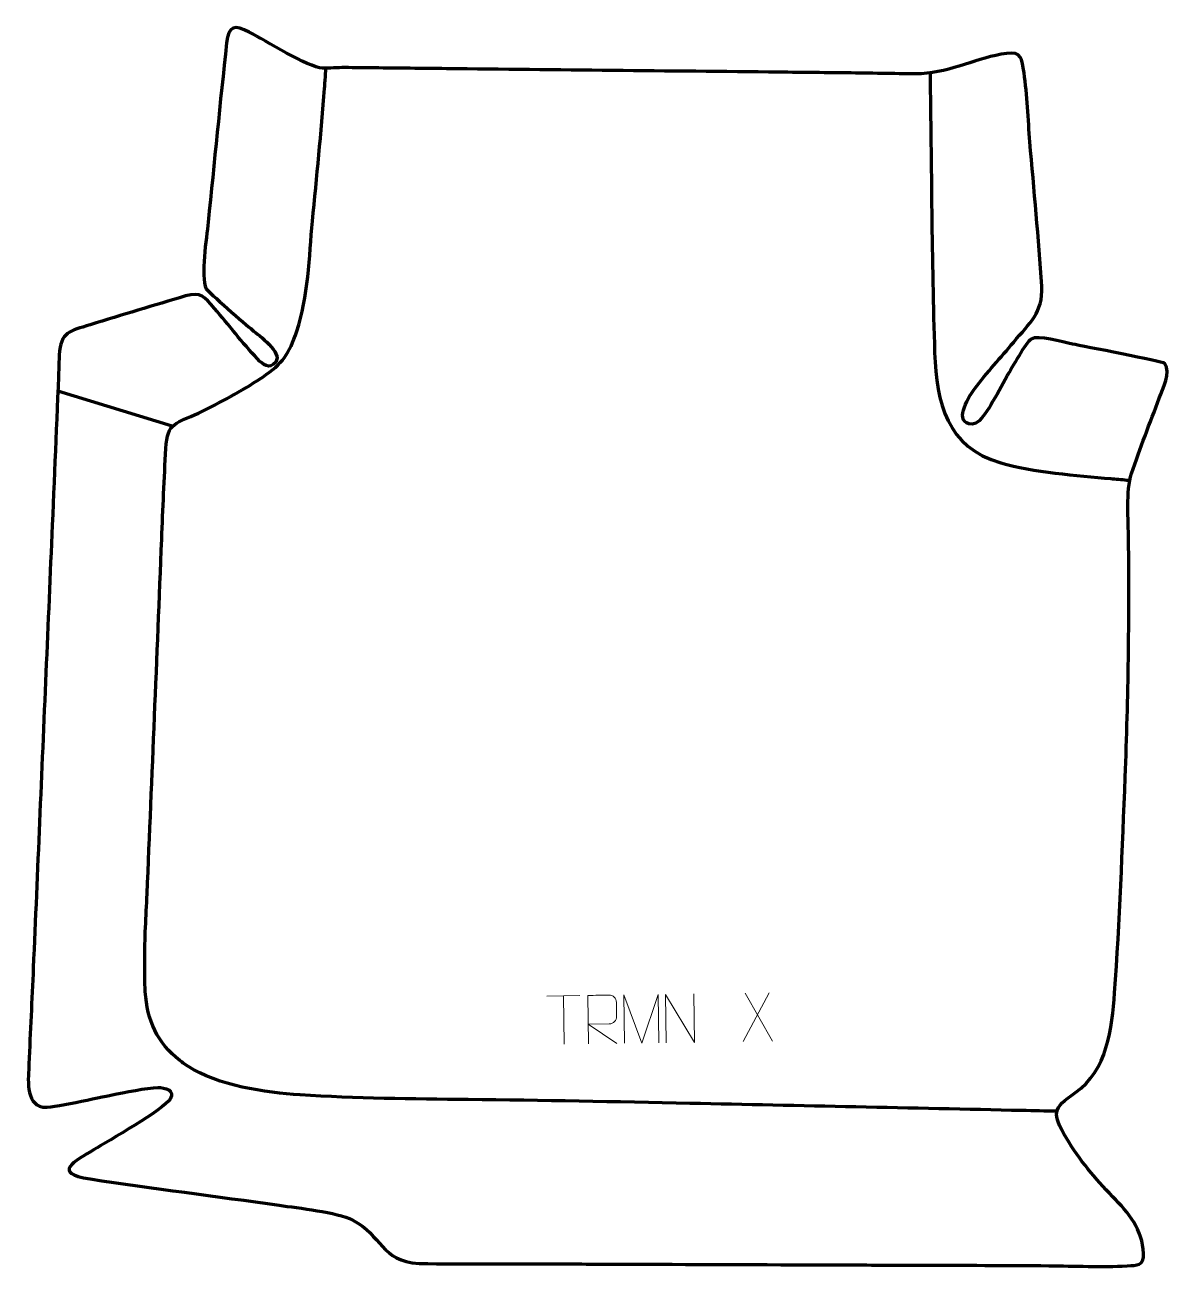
# Model space of a CAD drawing. Header units: millimetres. Extents: x 992 to 1583, y -21 to 620.
import ezdxf

# ---------------------------------------------------------------- set-up
doc = ezdxf.new("R2010")
doc.units = ezdxf.units.MM
doc.header["$MEASUREMENT"] = 0
doc.layers.add('layer 2', color=7, linetype='Continuous')
doc.layers.add('layer 3', color=7, linetype='Continuous')

msp = doc.modelspace()

# ---------------------------------------------------------------- linework, layer by layer
at = {"layer": 'layer 2', "color": 142, "lineweight": 158}
for points, knots in [([(1524.277, 59.8433), (1518.2532, 59.9734), (1512.2294, 60.1035), (1506.2055, 60.2336), (1506.2055, 60.2336), (1449.1376, 61.4661), (1392.0697, 62.6986), (1335.0018, 63.9311), (1335.0018, 63.9311), (1296.821, 64.7557), (1258.8363, 65.4904), (1220.6434, 65.9028), (1220.6434, 65.9028), (1192.12, 66.2108), (1162.4105, 66.4431), (1133.9938, 68.2933), (1133.9938, 68.2933), (1115.8181, 69.4766), (1091.4723, 73.0477), (1076.0478, 83.1095), (1076.0478, 83.1095), (1074.9708, 83.8294), (1073.9139, 84.5711), (1072.8559, 85.3184), (1072.8559, 85.3184), (1072.8559, 85.3184), (1071.9686, 85.9882), (1071.9686, 85.9882), (1071.9686, 85.9882), (1060.2409, 94.9912), (1054.9794, 106.9618), (1054.0755, 121.4231), (1054.0755, 121.4231), (1053.7459, 126.6954), (1053.8139, 132.0928), (1053.7948, 137.3793), (1053.7948, 137.3793), (1053.7272, 148.9129), (1054.5167, 160.4337), (1055.0331, 171.9512), (1055.0331, 171.9512), (1057.6064, 232.9441), (1060.1421, 293.9385), (1062.5504, 354.9382), (1062.5504, 354.9382), (1063.166, 370.5345), (1063.8437, 386.1238), (1064.6792, 401.7101), (1064.6792, 401.7101), (1065.4282, 415.6177), (1070.1224, 414.5424), (1081.5065, 420.0213), (1081.5065, 420.0213), (1092.6924, 425.4049), (1103.4747, 431.2455), (1113.8702, 438.0448), (1113.8702, 438.0448), (1113.8702, 438.0448), (1114.6634, 438.5667), (1114.6634, 438.5667), (1114.6634, 438.5667), (1124.9004, 445.4834), (1128.2786, 450.5978), (1132.2094, 462.2668), (1132.2094, 462.2668), (1138.1577, 479.9245), (1138.5958, 500.5407), (1140.2997, 519.0442), (1140.2997, 519.0442), (1142.5691, 541.858), (1144.7954, 564.661), (1146.5286, 587.5235), (1146.5286, 587.5235), (1146.5286, 587.5235), (1146.6003, 588.4787), (1146.6003, 588.4787), (1146.6003, 588.4787), (1146.7662, 590.6997), (1146.935, 592.9203), (1147.1076, 595.1409), (1147.1076, 595.1409), (1147.1076, 595.1409), (1147.3315, 598.0078), (1147.3315, 598.0078)], [0, 0, 0, 0, 0.04545455, 0.04545455, 0.04545455, 0.04545455, 0.09090909, 0.09090909, 0.09090909, 0.09090909, 0.13636364, 0.13636364, 0.13636364, 0.13636364, 0.18181818, 0.18181818, 0.18181818, 0.18181818, 0.22727273, 0.22727273, 0.22727273, 0.22727273, 0.27272727, 0.27272727, 0.27272727, 0.27272727, 0.31818182, 0.31818182, 0.31818182, 0.31818182, 0.36363636, 0.36363636, 0.36363636, 0.36363636, 0.40909091, 0.40909091, 0.40909091, 0.40909091, 0.45454545, 0.45454545, 0.45454545, 0.45454545, 0.5, 0.5, 0.5, 0.5, 0.54545455, 0.54545455, 0.54545455, 0.54545455, 0.59090909, 0.59090909, 0.59090909, 0.59090909, 0.63636364, 0.63636364, 0.63636364, 0.63636364, 0.68181818, 0.68181818, 0.68181818, 0.68181818, 0.72727273, 0.72727273, 0.72727273, 0.72727273, 0.77272727, 0.77272727, 0.77272727, 0.77272727, 0.81818182, 0.81818182, 0.81818182, 0.81818182, 0.86363636, 0.86363636, 0.86363636, 0.86363636, 0.90909091, 0.90909091, 0.90909091, 0.90909091, 1, 1, 1, 1]), ([(1458.8242, 595.4842), (1459.6009, 547.3672), (1459.6222, 499.2471), (1461.1925, 451.1443), (1461.1925, 451.1443), (1462.0505, 425.0654), (1467.4842, 402.5339), (1495.2714, 394.2946), (1495.2714, 394.2946), (1511.9559, 389.549), (1534.6168, 387.7421), (1552.126, 386.2127), (1552.126, 386.2127), (1552.126, 386.2127), (1552.8641, 386.1483), (1552.8641, 386.1483), (1552.8641, 386.1483), (1555.7193, 385.8991), (1558.5732, 385.6455), (1561.427, 385.3809)], [0, 0, 0, 0, 0.16666667, 0.16666667, 0.16666667, 0.16666667, 0.33333333, 0.33333333, 0.33333333, 0.33333333, 0.5, 0.5, 0.5, 0.5, 0.66666667, 0.66666667, 0.66666667, 0.66666667, 1, 1, 1, 1])]:
    msp.add_open_spline(points, degree=3, knots=knots, dxfattribs=at)
msp.add_open_spline([(1009.0469, 431.5576), (1009.0469, 431.5576), (1068.0262, 413.4558), (1068.0262, 413.4558)], degree=3, dxfattribs=at)
at = {"layer": 'layer 2', "color": 142, "lineweight": 9}
for points in [[(1261.2091, 119.3144), (1261.2091, 119.3144), (1278.1947, 119.5471), (1278.1947, 119.5471)], [(1270.0436, 94.5031), (1270.0436, 94.5031), (1269.7018, 119.4543), (1269.7018, 119.4543)], [(1375.8347, 120.9085), (1375.8347, 120.9085), (1362.4364, 95.8267), (1362.4364, 95.8267)], [(1363.5498, 120.7402), (1363.5498, 120.7402), (1377.631, 95.9772), (1377.631, 95.9772)]]:
    msp.add_open_spline(points, degree=3, dxfattribs=at)
for points, knots in [([(1282.7102, 94.6767), (1282.7102, 94.6767), (1282.3684, 119.6278), (1282.3684, 119.6278), (1282.3684, 119.6278), (1285.9629, 119.6771), (1289.5581, 119.7263), (1293.1529, 119.7756), (1293.1529, 119.7756), (1295.4785, 119.7697), (1297.056, 118.3013), (1297.0844, 115.935), (1297.0844, 115.935), (1297.1119, 113.8997), (1297.1538, 110.8406), (1297.1821, 108.8047), (1297.1821, 108.8047), (1297.2013, 106.9294), (1295.4157, 104.9629), (1293.4067, 104.9163), (1293.4067, 104.9163), (1293.4067, 104.9163), (1282.572, 104.7679), (1282.572, 104.7679), (1282.572, 104.7679), (1282.572, 104.7679), (1297.3636, 94.8774), (1297.3636, 94.8774)], [0, 0, 0, 0, 0.125, 0.125, 0.125, 0.125, 0.25, 0.25, 0.25, 0.25, 0.375, 0.375, 0.375, 0.375, 0.5, 0.5, 0.5, 0.5, 0.625, 0.625, 0.625, 0.625, 0.75, 0.75, 0.75, 0.75, 1, 1, 1, 1]), ([(1301.1981, 94.9278), (1301.1981, 94.9278), (1300.8561, 119.8834), (1300.8561, 119.8834), (1300.8561, 119.8834), (1300.8561, 119.8834), (1310.1224, 95.05), (1310.1224, 95.05), (1310.1224, 95.05), (1310.1224, 95.05), (1318.5395, 120.1251), (1318.5395, 120.1251), (1318.5395, 120.1251), (1318.5395, 120.1251), (1318.8814, 95.1701), (1318.8814, 95.1701)], [0, 0, 0, 0, 0.2, 0.2, 0.2, 0.2, 0.4, 0.4, 0.4, 0.4, 0.6, 0.6, 0.6, 0.6, 1, 1, 1, 1]), ([(1322.7111, 95.2247), (1322.7111, 95.2247), (1322.3693, 120.1759), (1322.3693, 120.1759), (1322.3693, 120.1759), (1322.3693, 120.1759), (1337.3646, 95.4255), (1337.3646, 95.4255), (1337.3646, 95.4255), (1337.3646, 95.4255), (1337.0227, 120.3767), (1337.0227, 120.3767)], [0, 0, 0, 0, 0.25, 0.25, 0.25, 0.25, 0.5, 0.5, 0.5, 0.5, 1, 1, 1, 1])]:
    msp.add_open_spline(points, degree=3, knots=knots, dxfattribs=at)
at = {"layer": 'layer 3', "color": 242, "lineweight": 158}
msp.add_open_spline([(1096.0103, 610.9288), (1097.0124, 620.182), (1100.0951, 620.2736), (1107.7237, 616.4682), (1107.7237, 616.4682), (1116.0833, 612.2239), (1137.8459, 598.2869), (1145.5539, 597.9335), (1145.5539, 597.9335), (1148.8912, 597.7805), (1153.2848, 598.2309), (1156.9298, 598.2076), (1156.9298, 598.2076), (1162.0129, 598.1751), (1167.1003, 598.0949), (1172.1838, 598.0402), (1172.1838, 598.0402), (1184.5736, 597.9098), (1196.9632, 597.7795), (1209.3529, 597.6492), (1209.3529, 597.6492), (1266.5364, 597.0478), (1323.7197, 596.4463), (1380.9031, 595.8449), (1380.9031, 595.8449), (1393.2928, 595.7146), (1405.6826, 595.5843), (1418.0722, 595.454), (1418.0722, 595.454), (1430.0712, 595.324), (1442.2916, 594.9658), (1454.2653, 595.0821), (1454.2653, 595.0821), (1470.0281, 595.9247), (1483.4687, 603.4505), (1498.2005, 605.5404), (1498.2005, 605.5404), (1506.2868, 606.6876), (1506.1931, 602.717), (1507.3041, 595.5537), (1507.3041, 595.5537), (1508.997, 584.2353), (1509.3709, 571.4627), (1510.3274, 559.8882), (1510.3274, 559.8882), (1512.3906, 535.0831), (1514.8667, 510.2925), (1516.5266, 485.4575), (1516.5266, 485.4575), (1516.957, 471.4058), (1510.2896, 466.6881), (1501.9544, 456.6464), (1501.9544, 456.6464), (1495.2928, 448.621), (1488.2323, 441.0368), (1481.9134, 432.7138), (1481.9134, 432.7138), (1479.2647, 429.1965), (1471.1578, 416.5103), (1478.8832, 414.4042), (1478.8832, 414.4042), (1483.8517, 413.0498), (1488.0425, 420.8237), (1490.1468, 424.2659), (1490.1468, 424.2659), (1493.1528, 429.1833), (1495.7358, 434.2508), (1498.576, 439.2444), (1498.576, 439.2444), (1500.5826, 442.7197), (1508.332, 456.6307), (1510.9546, 458.2185), (1510.9546, 458.2185), (1514.4329, 460.3242), (1527.2164, 456.6213), (1532.2943, 455.5919), (1532.2943, 455.5919), (1537.5566, 454.5326), (1578.913, 446.5197), (1579.7996, 445.7362), (1579.7996, 445.7362), (1583.1741, 440.81), (1578.8659, 432.7108), (1577.0305, 427.707), (1577.0305, 427.707), (1572.3322, 414.8981), (1567.0457, 401.7503), (1562.7016, 388.893), (1562.7016, 388.893), (1559.8517, 379.8027), (1561.1211, 364.7236), (1561.2172, 354.8036), (1561.2172, 354.8036), (1561.617, 313.571), (1561.1192, 273.4266), (1559.4886, 232.2182), (1559.4886, 232.2182), (1558.0202, 195.3119), (1556.647, 157.7631), (1554.0198, 120.9502), (1554.0198, 120.9502), (1552.6381, 102.7912), (1550.1463, 80.7431), (1533.8562, 69.4969), (1533.8562, 69.4969), (1521.8879, 61.1697), (1521.5769, 58.9688), (1529.2289, 45.9695), (1529.2289, 45.9695), (1536.1313, 34.3997), (1543.7015, 25.3782), (1553.0662, 15.8079), (1553.0662, 15.8079), (1561.2858, 7.4078), (1568.4522, -1.171), (1568.9263, -13.529), (1568.9263, -13.529), (1569.1734, -19.9699), (1565.6715, -19.57), (1560.4367, -19.8624), (1560.4367, -19.8624), (1547.4399, -20.5403), (1533.2527, -19.9182), (1520.0883, -19.7933), (1520.0883, -19.7933), (1498.111, -19.5848), (1476.095, -19.5996), (1454.1133, -19.5227), (1454.1133, -19.5227), (1441.7421, -19.4794), (1429.3707, -19.4362), (1416.9995, -19.3929), (1416.9995, -19.3929), (1379.5684, -19.2621), (1342.1373, -19.1312), (1304.7063, -19.0003), (1304.7063, -19.0003), (1292.3349, -18.957), (1279.9637, -18.9138), (1267.5924, -18.8706), (1267.5924, -18.8706), (1243.4993, -18.7892), (1219.3441, -18.9526), (1195.2603, -18.6578), (1195.2603, -18.6578), (1175.3108, -17.3245), (1176.1791, -4.0993), (1161.0772, 3.751), (1161.0772, 3.751), (1152.6246, 7.8972), (1133.2096, 9.9572), (1123.1361, 11.4025), (1123.1361, 11.4025), (1090.6604, 16.0419), (1058.0851, 19.9914), (1025.6617, 24.9903), (1025.6617, 24.9903), (1005.4339, 28.1089), (1017.6312, 34.0569), (1027.6547, 40.0978), (1027.6547, 40.0978), (1034.7292, 44.3577), (1063.6392, 60.8402), (1066.9156, 66.1572), (1066.9156, 66.1572), (1069.7797, 70.8049), (1064.1477, 72.1046), (1060.558, 72.1166), (1060.558, 72.1166), (1055.1814, 72.1346), (1042.8692, 69.4411), (1037.0152, 68.3351), (1037.0152, 68.3351), (1031.2915, 67.1958), (1004.7555, 61.2321), (1001.1787, 62.0098), (1001.1787, 62.0098), (991.9661, 64.0126), (993.8164, 77.1116), (994.096, 84.3144), (994.096, 84.3144), (994.7354, 100.7795), (995.605, 117.3479), (996.3102, 133.8308), (996.3102, 133.8308), (997.3826, 158.8975), (998.4549, 183.9644), (999.5273, 209.0311), (999.5273, 209.0311), (1000.6268, 234.7325), (1001.7263, 260.4339), (1002.8258, 286.1352), (1002.8258, 286.1352), (1003.9117, 311.5194), (1004.9977, 336.9035), (1006.0836, 362.2875), (1006.0836, 362.2875), (1007.3325, 391.4886), (1008.5386, 420.6885), (1009.7434, 449.8912), (1009.7434, 449.8912), (1010.4555, 462.0951), (1014.8925, 462.1921), (1025.7081, 465.5479), (1025.7081, 465.5479), (1042.0302, 470.6018), (1058.4888, 475.6269), (1074.8885, 480.4146), (1074.8885, 480.4146), (1082.9419, 482.6057), (1084.4254, 480.0973), (1089.7544, 473.9941), (1089.7544, 473.9941), (1097.2912, 465.362), (1104.0185, 456.2265), (1111.9813, 447.9325), (1111.9813, 447.9325), (1114.7235, 445.1022), (1118.1049, 442.0607), (1121.3282, 446.3467), (1121.3282, 446.3467), (1125.0334, 451.2734), (1112.6923, 459.9578), (1109.1983, 462.9634), (1109.1983, 462.9634), (1106.2045, 465.5378), (1086.3598, 482.5173), (1085.4703, 484.1835), (1085.4703, 484.1835), (1082.5544, 490.6035), (1085.6852, 510.4083), (1086.5003, 518.4523), (1086.5003, 518.4523), (1089.6242, 549.2831), (1092.6806, 580.1192), (1096.0103, 610.9288)], degree=3, knots=[0, 0, 0, 0, 0.01666667, 0.01666667, 0.01666667, 0.01666667, 0.03333333, 0.03333333, 0.03333333, 0.03333333, 0.05, 0.05, 0.05, 0.05, 0.06666667, 0.06666667, 0.06666667, 0.06666667, 0.08333333, 0.08333333, 0.08333333, 0.08333333, 0.1, 0.1, 0.1, 0.1, 0.11666667, 0.11666667, 0.11666667, 0.11666667, 0.13333333, 0.13333333, 0.13333333, 0.13333333, 0.15, 0.15, 0.15, 0.15, 0.16666667, 0.16666667, 0.16666667, 0.16666667, 0.18333333, 0.18333333, 0.18333333, 0.18333333, 0.2, 0.2, 0.2, 0.2, 0.21666667, 0.21666667, 0.21666667, 0.21666667, 0.23333333, 0.23333333, 0.23333333, 0.23333333, 0.25, 0.25, 0.25, 0.25, 0.26666667, 0.26666667, 0.26666667, 0.26666667, 0.28333333, 0.28333333, 0.28333333, 0.28333333, 0.3, 0.3, 0.3, 0.3, 0.31666667, 0.31666667, 0.31666667, 0.31666667, 0.33333333, 0.33333333, 0.33333333, 0.33333333, 0.35, 0.35, 0.35, 0.35, 0.36666667, 0.36666667, 0.36666667, 0.36666667, 0.38333333, 0.38333333, 0.38333333, 0.38333333, 0.4, 0.4, 0.4, 0.4, 0.41666667, 0.41666667, 0.41666667, 0.41666667, 0.43333333, 0.43333333, 0.43333333, 0.43333333, 0.45, 0.45, 0.45, 0.45, 0.46666667, 0.46666667, 0.46666667, 0.46666667, 0.48333333, 0.48333333, 0.48333333, 0.48333333, 0.5, 0.5, 0.5, 0.5, 0.51666667, 0.51666667, 0.51666667, 0.51666667, 0.53333333, 0.53333333, 0.53333333, 0.53333333, 0.55, 0.55, 0.55, 0.55, 0.56666667, 0.56666667, 0.56666667, 0.56666667, 0.58333333, 0.58333333, 0.58333333, 0.58333333, 0.6, 0.6, 0.6, 0.6, 0.61666667, 0.61666667, 0.61666667, 0.61666667, 0.63333333, 0.63333333, 0.63333333, 0.63333333, 0.65, 0.65, 0.65, 0.65, 0.66666667, 0.66666667, 0.66666667, 0.66666667, 0.68333333, 0.68333333, 0.68333333, 0.68333333, 0.7, 0.7, 0.7, 0.7, 0.71666667, 0.71666667, 0.71666667, 0.71666667, 0.73333333, 0.73333333, 0.73333333, 0.73333333, 0.75, 0.75, 0.75, 0.75, 0.76666667, 0.76666667, 0.76666667, 0.76666667, 0.78333333, 0.78333333, 0.78333333, 0.78333333, 0.8, 0.8, 0.8, 0.8, 0.81666667, 0.81666667, 0.81666667, 0.81666667, 0.83333333, 0.83333333, 0.83333333, 0.83333333, 0.85, 0.85, 0.85, 0.85, 0.86666667, 0.86666667, 0.86666667, 0.86666667, 0.88333333, 0.88333333, 0.88333333, 0.88333333, 0.9, 0.9, 0.9, 0.9, 0.91666667, 0.91666667, 0.91666667, 0.91666667, 0.93333333, 0.93333333, 0.93333333, 0.93333333, 0.95, 0.95, 0.95, 0.95, 0.96666667, 0.96666667, 0.96666667, 0.96666667, 1, 1, 1, 1], dxfattribs=at)

doc.saveas('drawing.dxf')
